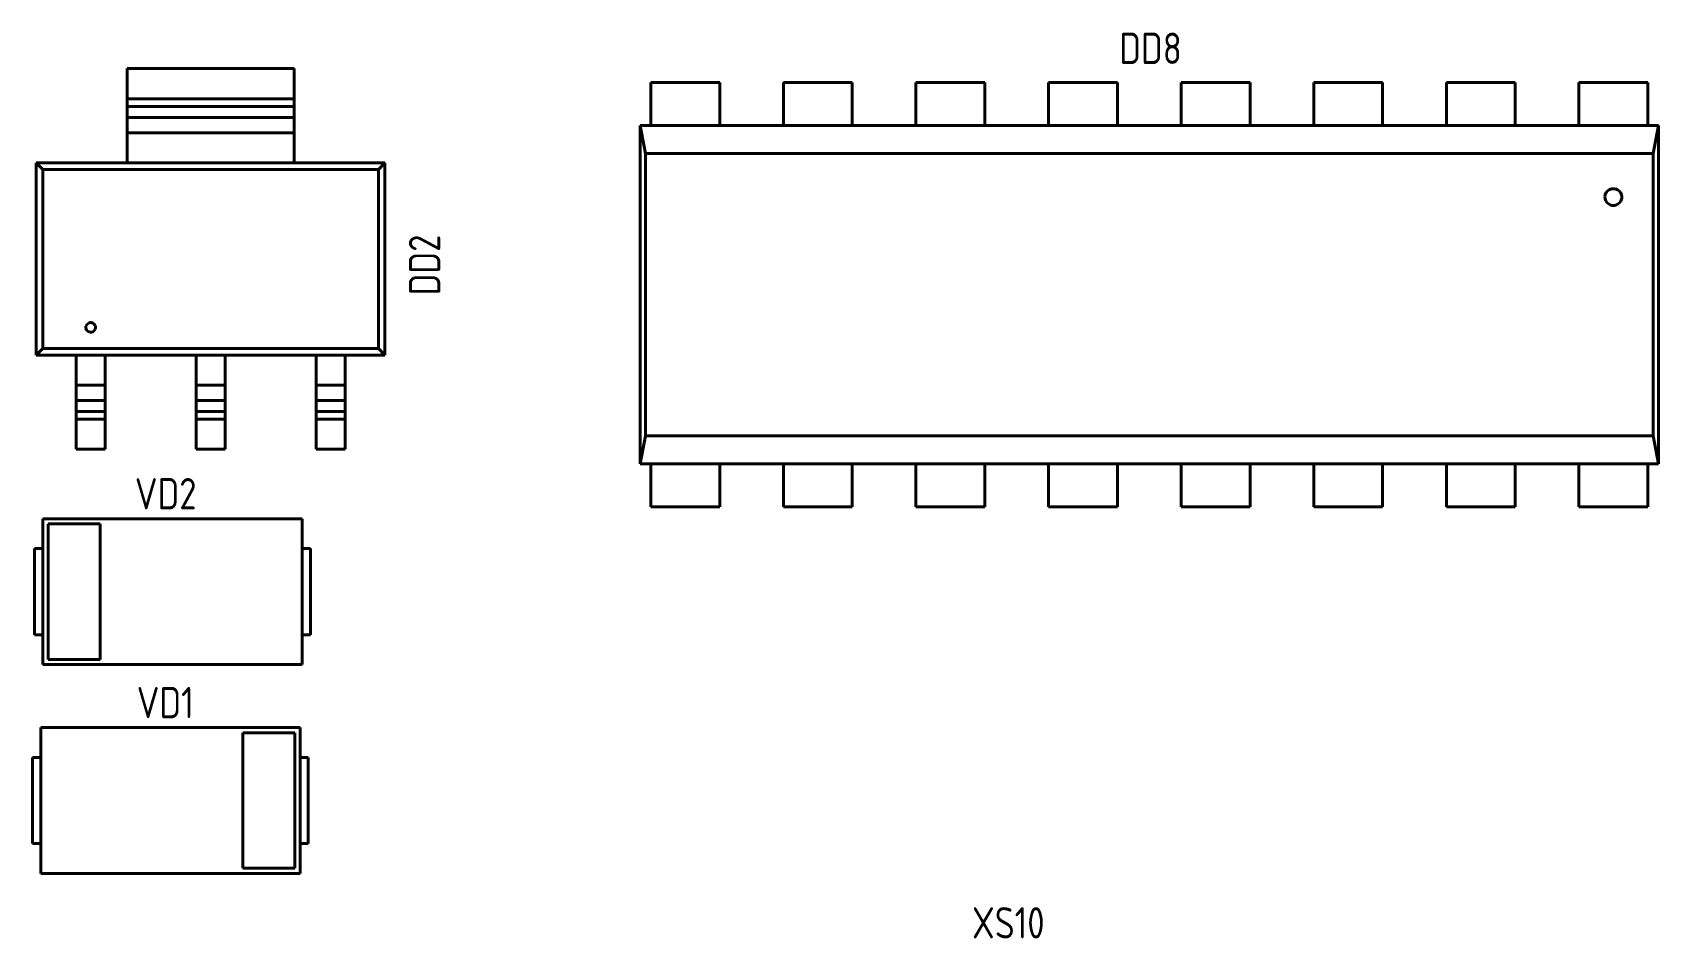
# Model space of a CAD drawing. Header units: inches. Extents: x -969 to 2045, y -594 to 12.
# Drawn here: x -827.3 to -765, y -269.8 to -235 of the extents above; entities that cross this region are included whole.
import ezdxf

# ---------------------------------------------------------------- set-up
doc = ezdxf.new("R2010")
doc.units = ezdxf.units.IN
doc.header["$MEASUREMENT"] = 0
doc.layers.add('Основная', color=7, linetype='Continuous', lineweight=40)
doc.styles.add('GOST type A0', font='gost.TTF', dxfattribs={"height": 2.116667})

msp = doc.modelspace()

# ---------------------------------------------------------------- linework, layer by layer
at = {"layer": 'Основная'}
for p, q in [((-817.305, -236.431), (-823.705, -236.431)), ((-823.705, -236.431), (-823.705, -240.037)), ((-823.705, -237.585), (-823.705, -236.431)), ((-823.705, -236.431), (-817.305, -236.431)), ((-817.305, -236.431), (-823.705, -236.431)), ((-823.705, -236.431), (-823.705, -240.037)), ((-823.705, -237.585), (-823.705, -236.431)), ((-823.705, -236.431), (-817.305, -236.431)), ((-817.305, -240.037), (-817.305, -236.431)), ((-817.305, -237.585), (-817.305, -236.431)), ((-817.305, -240.037), (-817.305, -236.431)), ((-817.305, -237.585), (-817.305, -236.431)), ((-800.999, -236.959), (-803.639, -236.959)), ((-803.639, -236.959), (-803.639, -238.609)), ((-803.639, -236.959), (-803.639, -238.609)), ((-803.639, -236.959), (-800.999, -236.959)), ((-800.999, -236.959), (-803.639, -236.959)), ((-803.639, -236.959), (-803.639, -238.609)), ((-803.639, -236.959), (-803.639, -238.609)), ((-803.639, -236.959), (-800.999, -236.959)), ((-800.999, -238.609), (-800.999, -236.959)), ((-800.999, -236.959), (-800.999, -238.609)), ((-800.999, -238.609), (-800.999, -236.959)), ((-800.999, -236.959), (-800.999, -238.609)), ((-795.919, -236.959), (-798.559, -236.959)), ((-798.559, -236.959), (-798.559, -238.609)), ((-798.559, -236.959), (-798.559, -238.609)), ((-798.559, -236.959), (-795.919, -236.959)), ((-795.919, -236.959), (-798.559, -236.959)), ((-798.559, -236.959), (-798.559, -238.609)), ((-798.559, -236.959), (-798.559, -238.609)), ((-798.559, -236.959), (-795.919, -236.959)), ((-795.919, -238.609), (-795.919, -236.959)), ((-795.919, -236.959), (-795.919, -238.609)), ((-795.919, -238.609), (-795.919, -236.959)), ((-795.919, -236.959), (-795.919, -238.609)), ((-790.839, -236.959), (-793.479, -236.959)), ((-793.479, -236.959), (-793.479, -238.609)), ((-793.479, -236.959), (-793.479, -238.609)), ((-793.479, -236.959), (-790.839, -236.959)), ((-790.839, -236.959), (-793.479, -236.959)), ((-793.479, -236.959), (-793.479, -238.609)), ((-793.479, -236.959), (-793.479, -238.609)), ((-793.479, -236.959), (-790.839, -236.959)), ((-790.839, -238.609), (-790.839, -236.959)), ((-790.839, -236.959), (-790.839, -238.609)), ((-790.839, -238.609), (-790.839, -236.959)), ((-790.839, -236.959), (-790.839, -238.609)), ((-785.759, -236.959), (-788.399, -236.959)), ((-788.399, -236.959), (-788.399, -238.609)), ((-788.399, -236.959), (-788.399, -238.609)), ((-788.399, -236.959), (-785.759, -236.959)), ((-785.759, -236.959), (-788.399, -236.959)), ((-788.399, -236.959), (-788.399, -238.609)), ((-788.399, -236.959), (-788.399, -238.609)), ((-788.399, -236.959), (-785.759, -236.959)), ((-785.759, -238.609), (-785.759, -236.959)), ((-785.759, -236.959), (-785.759, -238.609)), ((-785.759, -238.609), (-785.759, -236.959)), ((-785.759, -236.959), (-785.759, -238.609)), ((-780.679, -236.959), (-783.319, -236.959)), ((-783.319, -236.959), (-783.319, -238.609)), ((-783.319, -236.959), (-783.319, -238.609)), ((-783.319, -236.959), (-780.679, -236.959)), ((-780.679, -236.959), (-783.319, -236.959)), ((-783.319, -236.959), (-783.319, -238.609)), ((-783.319, -236.959), (-783.319, -238.609)), ((-783.319, -236.959), (-780.679, -236.959)), ((-780.679, -238.609), (-780.679, -236.959)), ((-780.679, -236.959), (-780.679, -238.609)), ((-780.679, -238.609), (-780.679, -236.959)), ((-780.679, -236.959), (-780.679, -238.609)), ((-775.599, -236.959), (-778.239, -236.959)), ((-778.239, -236.959), (-778.239, -238.609)), ((-778.239, -236.959), (-778.239, -238.609)), ((-778.239, -236.959), (-775.599, -236.959)), ((-775.599, -236.959), (-778.239, -236.959)), ((-778.239, -236.959), (-778.239, -238.609)), ((-778.239, -236.959), (-778.239, -238.609)), ((-778.239, -236.959), (-775.599, -236.959)), ((-775.599, -238.609), (-775.599, -236.959)), ((-775.599, -236.959), (-775.599, -238.609)), ((-775.599, -238.609), (-775.599, -236.959)), ((-775.599, -236.959), (-775.599, -238.609)), ((-770.519, -236.959), (-773.159, -236.959)), ((-773.159, -236.959), (-773.159, -238.609)), ((-773.159, -236.959), (-773.159, -238.609)), ((-773.159, -236.959), (-770.519, -236.959)), ((-770.519, -236.959), (-773.159, -236.959)), ((-773.159, -236.959), (-773.159, -238.609)), ((-773.159, -236.959), (-773.159, -238.609)), ((-773.159, -236.959), (-770.519, -236.959)), ((-770.519, -238.609), (-770.519, -236.959)), ((-770.519, -236.959), (-770.519, -238.609)), ((-770.519, -238.609), (-770.519, -236.959)), ((-770.519, -236.959), (-770.519, -238.609)), ((-765.439, -236.959), (-768.079, -236.959)), ((-768.079, -236.959), (-768.079, -238.609)), ((-768.079, -236.959), (-768.079, -238.609)), ((-768.079, -236.959), (-765.439, -236.959)), ((-765.439, -236.959), (-768.079, -236.959)), ((-768.079, -236.959), (-768.079, -238.609)), ((-768.079, -236.959), (-768.079, -238.609)), ((-768.079, -236.959), (-765.439, -236.959)), ((-765.439, -238.609), (-765.439, -236.959)), ((-765.439, -236.959), (-765.439, -238.609)), ((-765.439, -238.609), (-765.439, -236.959)), ((-765.439, -236.959), (-765.439, -238.609)), ((-823.705, -237.585), (-823.705, -237.663)), ((-823.705, -237.585), (-817.305, -237.585)), ((-823.705, -237.585), (-823.705, -237.663)), ((-823.705, -237.585), (-817.305, -237.585)), ((-823.705, -237.663), (-823.705, -237.737)), ((-823.705, -237.663), (-823.705, -237.737)), ((-823.705, -237.737), (-823.705, -237.799)), ((-823.705, -237.737), (-823.705, -237.799)), ((-823.705, -237.799), (-823.705, -237.849)), ((-823.705, -237.799), (-823.705, -237.849)), ((-823.705, -237.849), (-823.705, -237.879)), ((-823.705, -237.849), (-823.705, -237.879)), ((-823.705, -237.879), (-823.705, -238.297)), ((-823.705, -237.879), (-817.305, -237.879)), ((-823.705, -237.879), (-823.705, -238.297)), ((-823.705, -237.879), (-817.305, -237.879)), ((-817.305, -237.585), (-817.305, -237.663)), ((-817.305, -237.585), (-817.305, -237.663)), ((-817.305, -237.663), (-817.305, -237.737)), ((-817.305, -237.663), (-817.305, -237.737)), ((-817.305, -237.737), (-817.305, -237.799)), ((-817.305, -237.737), (-817.305, -237.799)), ((-817.305, -237.799), (-817.305, -237.849)), ((-817.305, -237.799), (-817.305, -237.849)), ((-817.305, -237.849), (-817.305, -237.879)), ((-817.305, -237.849), (-817.305, -237.879)), ((-817.305, -237.879), (-817.305, -238.297)), ((-817.305, -237.879), (-817.305, -238.297)), ((-823.705, -238.297), (-823.705, -238.357)), ((-823.705, -238.297), (-817.305, -238.297)), ((-823.705, -238.297), (-823.705, -238.357)), ((-823.705, -238.297), (-817.305, -238.297)), ((-823.705, -238.357), (-823.705, -238.453)), ((-823.705, -238.357), (-823.705, -238.453)), ((-823.705, -238.453), (-823.705, -238.581)), ((-823.705, -238.453), (-823.705, -238.581)), ((-823.705, -238.581), (-823.705, -238.727)), ((-823.705, -238.581), (-823.705, -238.727)), ((-817.305, -238.297), (-817.305, -238.357)), ((-817.305, -238.297), (-817.305, -238.357)), ((-817.305, -238.357), (-817.305, -238.453)), ((-817.305, -238.357), (-817.305, -238.453)), ((-817.305, -238.453), (-817.305, -238.581)), ((-817.305, -238.453), (-817.305, -238.581)), ((-817.305, -238.581), (-817.305, -238.727)), ((-817.305, -238.581), (-817.305, -238.727)), ((-823.705, -238.727), (-823.705, -238.885)), ((-823.705, -238.727), (-823.705, -238.885)), ((-823.705, -240.037), (-823.705, -238.885)), ((-823.705, -238.885), (-817.305, -238.885)), ((-823.705, -240.037), (-823.705, -238.885)), ((-823.705, -238.885), (-817.305, -238.885)), ((-817.305, -238.727), (-817.305, -238.885)), ((-817.305, -238.727), (-817.305, -238.885)), ((-817.305, -240.037), (-817.305, -238.885)), ((-817.305, -240.037), (-817.305, -238.885)), ((-803.639, -238.609), (-804.047, -238.609)), ((-804.047, -238.609), (-804.047, -251.565)), ((-804.047, -238.609), (-765.031, -238.609)), ((-804.047, -238.609), (-803.843, -239.677)), ((-804.047, -238.609), (-804.047, -251.565)), ((-803.639, -238.609), (-804.047, -238.609)), ((-804.047, -238.609), (-804.047, -251.565)), ((-804.047, -238.609), (-765.031, -238.609)), ((-804.047, -238.609), (-803.843, -239.677)), ((-804.047, -238.609), (-804.047, -251.565)), ((-798.559, -238.609), (-800.999, -238.609)), ((-798.559, -238.609), (-800.999, -238.609)), ((-793.479, -238.609), (-795.919, -238.609)), ((-793.479, -238.609), (-795.919, -238.609)), ((-788.399, -238.609), (-790.839, -238.609)), ((-788.399, -238.609), (-790.839, -238.609)), ((-783.319, -238.609), (-785.759, -238.609)), ((-783.319, -238.609), (-785.759, -238.609)), ((-778.239, -238.609), (-780.679, -238.609)), ((-778.239, -238.609), (-780.679, -238.609)), ((-773.159, -238.609), (-775.599, -238.609)), ((-773.159, -238.609), (-775.599, -238.609)), ((-768.079, -238.609), (-770.519, -238.609)), ((-768.079, -238.609), (-770.519, -238.609)), ((-765.031, -238.609), (-765.439, -238.609)), ((-765.031, -238.609), (-765.439, -238.609)), ((-765.031, -238.609), (-765.235, -239.677)), ((-765.031, -238.609), (-765.235, -239.677)), ((-765.031, -251.565), (-765.031, -238.609)), ((-765.031, -238.609), (-765.031, -251.565)), ((-765.031, -251.565), (-765.031, -238.609)), ((-765.031, -238.609), (-765.031, -251.565)), ((-803.843, -239.677), (-765.235, -239.677)), ((-803.843, -239.677), (-803.843, -250.497)), ((-803.843, -239.677), (-765.235, -239.677)), ((-803.843, -239.677), (-803.843, -250.497)), ((-765.235, -239.677), (-765.235, -250.497)), ((-765.235, -239.677), (-765.235, -250.497)), ((-823.705, -240.037), (-827.185, -240.037)), ((-827.185, -240.037), (-827.185, -247.405)), ((-827.185, -247.405), (-827.185, -240.037)), ((-827.185, -240.037), (-826.931, -240.293)), ((-827.185, -240.037), (-813.825, -240.037)), ((-823.705, -240.037), (-827.185, -240.037)), ((-827.185, -240.037), (-827.185, -247.405)), ((-827.185, -247.405), (-827.185, -240.037)), ((-827.185, -240.037), (-826.931, -240.293)), ((-827.185, -240.037), (-813.825, -240.037)), ((-826.931, -247.149), (-826.931, -240.293)), ((-826.931, -240.293), (-814.079, -240.293)), ((-826.931, -247.149), (-826.931, -240.293)), ((-826.931, -240.293), (-814.079, -240.293)), ((-813.825, -240.037), (-817.305, -240.037)), ((-813.825, -240.037), (-817.305, -240.037)), ((-814.079, -240.293), (-813.825, -240.037)), ((-814.079, -240.293), (-813.825, -240.037)), ((-814.079, -247.149), (-814.079, -240.293)), ((-814.079, -247.149), (-814.079, -240.293)), ((-813.825, -247.405), (-813.825, -240.037)), ((-813.825, -247.405), (-813.825, -240.037)), ((-813.825, -247.405), (-813.825, -240.037)), ((-813.825, -247.405), (-813.825, -240.037)), ((-766.915, -241.071), (-766.981, -241.119)), ((-766.915, -241.071), (-766.981, -241.119)), ((-766.839, -241.041), (-766.915, -241.071)), ((-766.839, -241.041), (-766.915, -241.071)), ((-766.759, -241.031), (-766.839, -241.041)), ((-766.759, -241.031), (-766.839, -241.041)), ((-766.759, -241.031), (-766.679, -241.041)), ((-766.759, -241.031), (-766.679, -241.041)), ((-766.679, -241.041), (-766.603, -241.071)), ((-766.679, -241.041), (-766.603, -241.071)), ((-766.603, -241.071), (-766.537, -241.119)), ((-766.603, -241.071), (-766.537, -241.119)), ((-767.067, -241.255), (-767.083, -241.335)), ((-767.067, -241.255), (-767.083, -241.335)), ((-767.083, -241.335), (-767.077, -241.415)), ((-767.083, -241.335), (-767.077, -241.415)), ((-767.077, -241.415), (-767.053, -241.493)), ((-767.077, -241.415), (-767.053, -241.493)), ((-767.033, -241.181), (-767.067, -241.255)), ((-767.033, -241.181), (-767.067, -241.255)), ((-767.053, -241.493), (-767.009, -241.561)), ((-767.053, -241.493), (-767.009, -241.561)), ((-766.981, -241.119), (-767.033, -241.181)), ((-766.981, -241.119), (-767.033, -241.181)), ((-767.009, -241.561), (-766.949, -241.617)), ((-767.009, -241.561), (-766.949, -241.617)), ((-766.949, -241.617), (-766.879, -241.655)), ((-766.949, -241.617), (-766.879, -241.655)), ((-766.879, -241.655), (-766.799, -241.675)), ((-766.879, -241.655), (-766.799, -241.675)), ((-766.719, -241.675), (-766.799, -241.675)), ((-766.719, -241.675), (-766.799, -241.675)), ((-766.639, -241.655), (-766.719, -241.675)), ((-766.639, -241.655), (-766.719, -241.675)), ((-766.569, -241.617), (-766.639, -241.655)), ((-766.569, -241.617), (-766.639, -241.655)), ((-766.509, -241.561), (-766.569, -241.617)), ((-766.509, -241.561), (-766.569, -241.617)), ((-766.537, -241.119), (-766.485, -241.181)), ((-766.537, -241.119), (-766.485, -241.181)), ((-766.467, -241.493), (-766.509, -241.561)), ((-766.467, -241.493), (-766.509, -241.561)), ((-766.485, -241.181), (-766.451, -241.255)), ((-766.485, -241.181), (-766.451, -241.255)), ((-766.441, -241.415), (-766.467, -241.493)), ((-766.441, -241.415), (-766.467, -241.493)), ((-766.451, -241.255), (-766.435, -241.335)), ((-766.451, -241.255), (-766.435, -241.335)), ((-766.435, -241.335), (-766.441, -241.415)), ((-766.435, -241.335), (-766.441, -241.415)), ((-825.287, -246.345), (-825.281, -246.299)), ((-825.287, -246.345), (-825.281, -246.299)), ((-825.287, -246.345), (-825.281, -246.391)), ((-825.287, -246.345), (-825.281, -246.391)), ((-825.281, -246.299), (-825.265, -246.257)), ((-825.281, -246.299), (-825.265, -246.257)), ((-825.281, -246.391), (-825.265, -246.433)), ((-825.281, -246.391), (-825.265, -246.433)), ((-825.265, -246.257), (-825.237, -246.219)), ((-825.265, -246.257), (-825.237, -246.219)), ((-825.265, -246.433), (-825.237, -246.471)), ((-825.265, -246.433), (-825.237, -246.471)), ((-825.237, -246.219), (-825.201, -246.189)), ((-825.237, -246.219), (-825.201, -246.189)), ((-825.237, -246.471), (-825.201, -246.501)), ((-825.237, -246.471), (-825.201, -246.501)), ((-825.201, -246.189), (-825.159, -246.169)), ((-825.201, -246.189), (-825.159, -246.169)), ((-825.201, -246.501), (-825.159, -246.519)), ((-825.201, -246.501), (-825.159, -246.519)), ((-825.159, -246.169), (-825.115, -246.161)), ((-825.159, -246.169), (-825.115, -246.161)), ((-825.159, -246.519), (-825.115, -246.529)), ((-825.159, -246.519), (-825.115, -246.529)), ((-825.115, -246.161), (-825.069, -246.163)), ((-825.115, -246.161), (-825.069, -246.163)), ((-825.115, -246.529), (-825.069, -246.525)), ((-825.115, -246.529), (-825.069, -246.525)), ((-825.069, -246.163), (-825.025, -246.179)), ((-825.069, -246.163), (-825.025, -246.179)), ((-825.069, -246.525), (-825.025, -246.511)), ((-825.069, -246.525), (-825.025, -246.511)), ((-825.025, -246.179), (-824.985, -246.203)), ((-825.025, -246.179), (-824.985, -246.203)), ((-825.025, -246.511), (-824.985, -246.487)), ((-825.025, -246.511), (-824.985, -246.487)), ((-824.985, -246.203), (-824.953, -246.237)), ((-824.985, -246.203), (-824.953, -246.237)), ((-824.985, -246.487), (-824.953, -246.453)), ((-824.985, -246.487), (-824.953, -246.453)), ((-824.953, -246.237), (-824.931, -246.277)), ((-824.953, -246.237), (-824.931, -246.277)), ((-824.953, -246.453), (-824.931, -246.413)), ((-824.953, -246.453), (-824.931, -246.413)), ((-824.931, -246.277), (-824.921, -246.321)), ((-824.931, -246.277), (-824.921, -246.321)), ((-824.931, -246.413), (-824.921, -246.367)), ((-824.931, -246.413), (-824.921, -246.367)), ((-824.921, -246.321), (-824.921, -246.367)), ((-824.921, -246.321), (-824.921, -246.367)), ((-827.185, -247.405), (-826.931, -247.149)), ((-827.185, -247.405), (-826.931, -247.149)), ((-826.931, -247.149), (-814.079, -247.149)), ((-826.931, -247.149), (-814.079, -247.149)), ((-814.079, -247.149), (-813.825, -247.405)), ((-814.079, -247.149), (-813.825, -247.405)), ((-827.185, -247.405), (-825.661, -247.405)), ((-827.185, -247.405), (-813.825, -247.405)), ((-827.185, -247.405), (-825.661, -247.405)), ((-827.185, -247.405), (-813.825, -247.405)), ((-825.661, -247.405), (-825.661, -251.011)), ((-825.661, -247.405), (-825.661, -248.557)), ((-825.661, -247.405), (-825.661, -251.011)), ((-825.661, -247.405), (-825.661, -248.557)), ((-824.543, -247.405), (-821.063, -247.405)), ((-824.543, -251.011), (-824.543, -247.405)), ((-824.543, -247.405), (-824.543, -248.557)), ((-824.543, -247.405), (-821.063, -247.405)), ((-824.543, -251.011), (-824.543, -247.405)), ((-824.543, -247.405), (-824.543, -248.557)), ((-821.063, -247.405), (-821.063, -251.011)), ((-821.063, -248.557), (-821.063, -247.405)), ((-821.063, -247.405), (-821.063, -251.011)), ((-821.063, -248.557), (-821.063, -247.405)), ((-819.947, -251.011), (-819.947, -247.405)), ((-819.947, -247.405), (-816.467, -247.405)), ((-819.947, -248.557), (-819.947, -247.405)), ((-819.947, -251.011), (-819.947, -247.405)), ((-819.947, -247.405), (-816.467, -247.405)), ((-819.947, -248.557), (-819.947, -247.405)), ((-816.467, -247.405), (-816.467, -251.011)), ((-816.467, -247.405), (-816.467, -248.557)), ((-816.467, -247.405), (-816.467, -251.011)), ((-816.467, -247.405), (-816.467, -248.557)), ((-815.349, -251.011), (-815.349, -247.405)), ((-815.349, -247.405), (-813.825, -247.405)), ((-815.349, -247.405), (-815.349, -248.557)), ((-815.349, -251.011), (-815.349, -247.405)), ((-815.349, -247.405), (-813.825, -247.405)), ((-815.349, -247.405), (-815.349, -248.557)), ((-825.661, -248.557), (-825.661, -248.715)), ((-825.661, -248.557), (-824.543, -248.557)), ((-825.661, -248.557), (-825.661, -248.715)), ((-825.661, -248.557), (-824.543, -248.557)), ((-824.543, -248.557), (-824.543, -248.715)), ((-824.543, -248.557), (-824.543, -248.715)), ((-821.063, -248.557), (-821.063, -248.715)), ((-821.063, -248.557), (-819.947, -248.557)), ((-821.063, -248.557), (-821.063, -248.715)), ((-821.063, -248.557), (-819.947, -248.557)), ((-819.947, -248.557), (-819.947, -248.715)), ((-819.947, -248.557), (-819.947, -248.715)), ((-816.467, -248.557), (-816.467, -248.715)), ((-816.467, -248.557), (-815.349, -248.557)), ((-816.467, -248.557), (-816.467, -248.715)), ((-816.467, -248.557), (-815.349, -248.557)), ((-815.349, -248.557), (-815.349, -248.715)), ((-815.349, -248.557), (-815.349, -248.715)), ((-825.661, -248.715), (-825.661, -248.861)), ((-825.661, -248.715), (-825.661, -248.861)), ((-825.661, -248.861), (-825.661, -248.987)), ((-825.661, -248.861), (-825.661, -248.987)), ((-825.661, -248.987), (-825.661, -249.085)), ((-825.661, -248.987), (-825.661, -249.085)), ((-825.661, -249.085), (-825.661, -249.145)), ((-825.661, -249.085), (-825.661, -249.145)), ((-825.661, -249.563), (-825.661, -249.145)), ((-825.661, -249.145), (-824.543, -249.145)), ((-825.661, -249.563), (-825.661, -249.145)), ((-825.661, -249.145), (-824.543, -249.145)), ((-824.543, -248.715), (-824.543, -248.861)), ((-824.543, -248.715), (-824.543, -248.861)), ((-824.543, -248.861), (-824.543, -248.987)), ((-824.543, -248.861), (-824.543, -248.987)), ((-824.543, -248.987), (-824.543, -249.085)), ((-824.543, -248.987), (-824.543, -249.085)), ((-824.543, -249.085), (-824.543, -249.145)), ((-824.543, -249.085), (-824.543, -249.145)), ((-824.543, -249.563), (-824.543, -249.145)), ((-824.543, -249.563), (-824.543, -249.145)), ((-821.063, -248.715), (-821.063, -248.861)), ((-821.063, -248.715), (-821.063, -248.861)), ((-821.063, -248.987), (-821.063, -248.861)), ((-821.063, -248.987), (-821.063, -248.861)), ((-821.063, -248.987), (-821.063, -249.085)), ((-821.063, -248.987), (-821.063, -249.085)), ((-821.063, -249.085), (-821.063, -249.145)), ((-821.063, -249.085), (-821.063, -249.145)), ((-821.063, -249.563), (-821.063, -249.145)), ((-821.063, -249.145), (-819.947, -249.145)), ((-821.063, -249.563), (-821.063, -249.145)), ((-821.063, -249.145), (-819.947, -249.145)), ((-819.947, -248.715), (-819.947, -248.861)), ((-819.947, -248.715), (-819.947, -248.861)), ((-819.947, -248.987), (-819.947, -248.861)), ((-819.947, -248.987), (-819.947, -248.861)), ((-819.947, -248.987), (-819.947, -249.085)), ((-819.947, -248.987), (-819.947, -249.085)), ((-819.947, -249.085), (-819.947, -249.145)), ((-819.947, -249.085), (-819.947, -249.145)), ((-819.947, -249.563), (-819.947, -249.145)), ((-819.947, -249.563), (-819.947, -249.145)), ((-816.467, -248.715), (-816.467, -248.861)), ((-816.467, -248.715), (-816.467, -248.861)), ((-816.467, -248.861), (-816.467, -248.987)), ((-816.467, -248.861), (-816.467, -248.987)), ((-816.467, -248.987), (-816.467, -249.085)), ((-816.467, -248.987), (-816.467, -249.085)), ((-816.467, -249.085), (-816.467, -249.145)), ((-816.467, -249.085), (-816.467, -249.145)), ((-816.467, -249.563), (-816.467, -249.145)), ((-816.467, -249.145), (-815.349, -249.145)), ((-816.467, -249.563), (-816.467, -249.145)), ((-816.467, -249.145), (-815.349, -249.145)), ((-815.349, -248.715), (-815.349, -248.861)), ((-815.349, -248.715), (-815.349, -248.861)), ((-815.349, -248.861), (-815.349, -248.987)), ((-815.349, -248.861), (-815.349, -248.987)), ((-815.349, -248.987), (-815.349, -249.085)), ((-815.349, -248.987), (-815.349, -249.085)), ((-815.349, -249.085), (-815.349, -249.145)), ((-815.349, -249.085), (-815.349, -249.145)), ((-815.349, -249.563), (-815.349, -249.145)), ((-815.349, -249.563), (-815.349, -249.145)), ((-825.661, -249.563), (-825.661, -249.593)), ((-825.661, -249.563), (-824.543, -249.563)), ((-825.661, -249.563), (-825.661, -249.593)), ((-825.661, -249.563), (-824.543, -249.563)), ((-825.661, -249.593), (-825.661, -249.641)), ((-825.661, -249.593), (-825.661, -249.641)), ((-825.661, -249.641), (-825.661, -249.705)), ((-825.661, -249.641), (-825.661, -249.705)), ((-825.661, -249.705), (-825.661, -249.779)), ((-825.661, -249.705), (-825.661, -249.779)), ((-825.661, -249.779), (-825.661, -249.857)), ((-825.661, -249.779), (-825.661, -249.857)), ((-824.543, -249.563), (-824.543, -249.593)), ((-824.543, -249.563), (-824.543, -249.593)), ((-824.543, -249.593), (-824.543, -249.641)), ((-824.543, -249.593), (-824.543, -249.641)), ((-824.543, -249.641), (-824.543, -249.705)), ((-824.543, -249.641), (-824.543, -249.705)), ((-824.543, -249.705), (-824.543, -249.779)), ((-824.543, -249.705), (-824.543, -249.779)), ((-824.543, -249.779), (-824.543, -249.857)), ((-824.543, -249.779), (-824.543, -249.857)), ((-821.063, -249.563), (-821.063, -249.593)), ((-821.063, -249.563), (-819.947, -249.563)), ((-821.063, -249.563), (-821.063, -249.593)), ((-821.063, -249.563), (-819.947, -249.563)), ((-821.063, -249.593), (-821.063, -249.641)), ((-821.063, -249.593), (-821.063, -249.641)), ((-821.063, -249.641), (-821.063, -249.705)), ((-821.063, -249.641), (-821.063, -249.705)), ((-821.063, -249.705), (-821.063, -249.779)), ((-821.063, -249.705), (-821.063, -249.779)), ((-821.063, -249.857), (-821.063, -249.779)), ((-821.063, -249.857), (-821.063, -249.779)), ((-819.947, -249.563), (-819.947, -249.593)), ((-819.947, -249.563), (-819.947, -249.593)), ((-819.947, -249.593), (-819.947, -249.641)), ((-819.947, -249.593), (-819.947, -249.641)), ((-819.947, -249.641), (-819.947, -249.705)), ((-819.947, -249.641), (-819.947, -249.705)), ((-819.947, -249.705), (-819.947, -249.779)), ((-819.947, -249.705), (-819.947, -249.779)), ((-819.947, -249.857), (-819.947, -249.779)), ((-819.947, -249.857), (-819.947, -249.779)), ((-816.467, -249.563), (-816.467, -249.593)), ((-816.467, -249.563), (-815.349, -249.563)), ((-816.467, -249.563), (-816.467, -249.593)), ((-816.467, -249.563), (-815.349, -249.563)), ((-816.467, -249.593), (-816.467, -249.641)), ((-816.467, -249.593), (-816.467, -249.641)), ((-816.467, -249.641), (-816.467, -249.705)), ((-816.467, -249.641), (-816.467, -249.705)), ((-816.467, -249.705), (-816.467, -249.779)), ((-816.467, -249.705), (-816.467, -249.779)), ((-816.467, -249.779), (-816.467, -249.857)), ((-816.467, -249.779), (-816.467, -249.857)), ((-815.349, -249.563), (-815.349, -249.593)), ((-815.349, -249.563), (-815.349, -249.593)), ((-815.349, -249.593), (-815.349, -249.641)), ((-815.349, -249.593), (-815.349, -249.641)), ((-815.349, -249.641), (-815.349, -249.705)), ((-815.349, -249.641), (-815.349, -249.705)), ((-815.349, -249.705), (-815.349, -249.779)), ((-815.349, -249.705), (-815.349, -249.779)), ((-815.349, -249.779), (-815.349, -249.857)), ((-815.349, -249.779), (-815.349, -249.857)), ((-825.661, -249.857), (-825.661, -251.011)), ((-825.661, -249.857), (-824.543, -249.857)), ((-825.661, -249.857), (-825.661, -251.011)), ((-825.661, -249.857), (-824.543, -249.857)), ((-824.543, -249.857), (-824.543, -251.011)), ((-824.543, -249.857), (-824.543, -251.011)), ((-821.063, -251.011), (-821.063, -249.857)), ((-821.063, -249.857), (-819.947, -249.857)), ((-821.063, -251.011), (-821.063, -249.857)), ((-821.063, -249.857), (-819.947, -249.857)), ((-819.947, -251.011), (-819.947, -249.857)), ((-819.947, -251.011), (-819.947, -249.857)), ((-816.467, -249.857), (-816.467, -251.011)), ((-816.467, -249.857), (-815.349, -249.857)), ((-816.467, -249.857), (-816.467, -251.011)), ((-816.467, -249.857), (-815.349, -249.857)), ((-815.349, -249.857), (-815.349, -251.011)), ((-815.349, -249.857), (-815.349, -251.011)), ((-825.661, -251.011), (-824.543, -251.011)), ((-825.661, -251.011), (-824.543, -251.011)), ((-825.661, -251.011), (-824.543, -251.011)), ((-825.661, -251.011), (-824.543, -251.011)), ((-821.063, -251.011), (-819.947, -251.011)), ((-821.063, -251.011), (-819.947, -251.011)), ((-821.063, -251.011), (-819.947, -251.011)), ((-821.063, -251.011), (-819.947, -251.011)), ((-816.467, -251.011), (-815.349, -251.011)), ((-816.467, -251.011), (-815.349, -251.011)), ((-816.467, -251.011), (-815.349, -251.011)), ((-816.467, -251.011), (-815.349, -251.011)), ((-803.843, -250.497), (-804.047, -251.565)), ((-803.843, -250.497), (-804.047, -251.565)), ((-803.843, -250.497), (-765.235, -250.497)), ((-803.843, -250.497), (-765.235, -250.497)), ((-765.235, -250.497), (-765.031, -251.565)), ((-765.235, -250.497), (-765.031, -251.565)), ((-804.047, -251.565), (-803.639, -251.565)), ((-804.047, -251.565), (-765.031, -251.565)), ((-804.047, -251.565), (-803.639, -251.565)), ((-804.047, -251.565), (-765.031, -251.565)), ((-803.639, -251.565), (-803.639, -253.215)), ((-803.639, -251.565), (-803.639, -253.215)), ((-803.639, -251.565), (-803.639, -253.215)), ((-803.639, -251.565), (-803.639, -253.215)), ((-800.999, -253.215), (-800.999, -251.565)), ((-800.999, -251.565), (-798.559, -251.565)), ((-800.999, -251.565), (-800.999, -253.215)), ((-800.999, -253.215), (-800.999, -251.565)), ((-800.999, -251.565), (-798.559, -251.565)), ((-800.999, -251.565), (-800.999, -253.215)), ((-798.559, -251.565), (-798.559, -253.215)), ((-798.559, -251.565), (-798.559, -253.215)), ((-798.559, -251.565), (-798.559, -253.215)), ((-798.559, -251.565), (-798.559, -253.215)), ((-795.919, -253.215), (-795.919, -251.565)), ((-795.919, -251.565), (-793.479, -251.565)), ((-795.919, -251.565), (-795.919, -253.215)), ((-795.919, -253.215), (-795.919, -251.565)), ((-795.919, -251.565), (-793.479, -251.565)), ((-795.919, -251.565), (-795.919, -253.215)), ((-793.479, -251.565), (-793.479, -253.215)), ((-793.479, -251.565), (-793.479, -253.215)), ((-793.479, -251.565), (-793.479, -253.215)), ((-793.479, -251.565), (-793.479, -253.215)), ((-790.839, -253.215), (-790.839, -251.565)), ((-790.839, -251.565), (-788.399, -251.565)), ((-790.839, -251.565), (-790.839, -253.215)), ((-790.839, -253.215), (-790.839, -251.565)), ((-790.839, -251.565), (-788.399, -251.565)), ((-790.839, -251.565), (-790.839, -253.215)), ((-788.399, -251.565), (-788.399, -253.215)), ((-788.399, -251.565), (-788.399, -253.215)), ((-788.399, -251.565), (-788.399, -253.215)), ((-788.399, -251.565), (-788.399, -253.215)), ((-785.759, -253.215), (-785.759, -251.565)), ((-785.759, -251.565), (-783.319, -251.565)), ((-785.759, -251.565), (-785.759, -253.215)), ((-785.759, -253.215), (-785.759, -251.565)), ((-785.759, -251.565), (-783.319, -251.565)), ((-785.759, -251.565), (-785.759, -253.215)), ((-783.319, -251.565), (-783.319, -253.215)), ((-783.319, -251.565), (-783.319, -253.215)), ((-783.319, -251.565), (-783.319, -253.215)), ((-783.319, -251.565), (-783.319, -253.215)), ((-780.679, -253.215), (-780.679, -251.565)), ((-780.679, -251.565), (-778.239, -251.565)), ((-780.679, -251.565), (-780.679, -253.215)), ((-780.679, -253.215), (-780.679, -251.565)), ((-780.679, -251.565), (-778.239, -251.565)), ((-780.679, -251.565), (-780.679, -253.215)), ((-778.239, -251.565), (-778.239, -253.215)), ((-778.239, -251.565), (-778.239, -253.215)), ((-778.239, -251.565), (-778.239, -253.215)), ((-778.239, -251.565), (-778.239, -253.215)), ((-775.599, -253.215), (-775.599, -251.565)), ((-775.599, -251.565), (-773.159, -251.565)), ((-775.599, -251.565), (-775.599, -253.215)), ((-775.599, -253.215), (-775.599, -251.565)), ((-775.599, -251.565), (-773.159, -251.565)), ((-775.599, -251.565), (-775.599, -253.215)), ((-773.159, -251.565), (-773.159, -253.215)), ((-773.159, -251.565), (-773.159, -253.215)), ((-773.159, -251.565), (-773.159, -253.215)), ((-773.159, -251.565), (-773.159, -253.215)), ((-770.519, -253.215), (-770.519, -251.565)), ((-770.519, -251.565), (-768.079, -251.565)), ((-770.519, -251.565), (-770.519, -253.215)), ((-770.519, -253.215), (-770.519, -251.565)), ((-770.519, -251.565), (-768.079, -251.565)), ((-770.519, -251.565), (-770.519, -253.215)), ((-768.079, -251.565), (-768.079, -253.215)), ((-768.079, -251.565), (-768.079, -253.215)), ((-768.079, -251.565), (-768.079, -253.215)), ((-768.079, -251.565), (-768.079, -253.215)), ((-765.439, -253.215), (-765.439, -251.565)), ((-765.439, -251.565), (-765.031, -251.565)), ((-765.439, -251.565), (-765.439, -253.215)), ((-765.439, -253.215), (-765.439, -251.565)), ((-765.439, -251.565), (-765.031, -251.565)), ((-765.439, -251.565), (-765.439, -253.215)), ((-803.639, -253.215), (-800.999, -253.215)), ((-803.639, -253.215), (-800.999, -253.215)), ((-803.639, -253.215), (-800.999, -253.215)), ((-803.639, -253.215), (-800.999, -253.215)), ((-798.559, -253.215), (-795.919, -253.215)), ((-795.919, -253.215), (-798.559, -253.215)), ((-798.559, -253.215), (-795.919, -253.215)), ((-795.919, -253.215), (-798.559, -253.215)), ((-793.479, -253.215), (-790.839, -253.215)), ((-790.839, -253.215), (-793.479, -253.215)), ((-793.479, -253.215), (-790.839, -253.215)), ((-790.839, -253.215), (-793.479, -253.215)), ((-788.399, -253.215), (-785.759, -253.215)), ((-785.759, -253.215), (-788.399, -253.215)), ((-788.399, -253.215), (-785.759, -253.215)), ((-785.759, -253.215), (-788.399, -253.215)), ((-783.319, -253.215), (-780.679, -253.215)), ((-780.679, -253.215), (-783.319, -253.215)), ((-783.319, -253.215), (-780.679, -253.215)), ((-780.679, -253.215), (-783.319, -253.215)), ((-778.239, -253.215), (-775.599, -253.215)), ((-775.599, -253.215), (-778.239, -253.215)), ((-778.239, -253.215), (-775.599, -253.215)), ((-775.599, -253.215), (-778.239, -253.215)), ((-773.159, -253.215), (-770.519, -253.215)), ((-770.519, -253.215), (-773.159, -253.215)), ((-773.159, -253.215), (-770.519, -253.215)), ((-770.519, -253.215), (-773.159, -253.215)), ((-768.079, -253.215), (-765.439, -253.215)), ((-765.439, -253.215), (-768.079, -253.215)), ((-768.079, -253.215), (-765.439, -253.215)), ((-765.439, -253.215), (-768.079, -253.215)), ((-816.998, -253.673), (-826.93, -253.673)), ((-826.93, -253.673), (-826.93, -254.815)), ((-826.93, -259.261), (-826.93, -253.673)), ((-826.93, -253.673), (-816.998, -253.673)), ((-816.998, -253.673), (-826.93, -253.673)), ((-826.93, -253.673), (-826.93, -254.815)), ((-826.93, -259.261), (-826.93, -253.673)), ((-826.93, -253.673), (-816.998, -253.673)), ((-826.732, -259.063), (-826.732, -253.871)), ((-826.732, -253.871), (-824.744, -253.871)), ((-826.732, -259.063), (-826.732, -253.871)), ((-826.732, -253.871), (-824.744, -253.871)), ((-824.744, -259.063), (-824.744, -253.871)), ((-824.744, -259.063), (-824.744, -253.871)), ((-816.998, -254.815), (-816.998, -253.673)), ((-816.998, -259.261), (-816.998, -253.673)), ((-816.998, -254.815), (-816.998, -253.673)), ((-816.998, -259.261), (-816.998, -253.673)), ((-826.93, -254.815), (-827.248, -254.815)), ((-827.248, -254.815), (-827.248, -258.119)), ((-827.248, -254.815), (-827.248, -258.119)), ((-827.248, -254.815), (-826.93, -254.815)), ((-826.93, -254.815), (-827.248, -254.815)), ((-827.248, -254.815), (-827.248, -258.119)), ((-827.248, -254.815), (-827.248, -258.119)), ((-827.248, -254.815), (-826.93, -254.815)), ((-816.68, -254.815), (-816.998, -254.815)), ((-816.998, -254.815), (-816.68, -254.815)), ((-816.68, -254.815), (-816.998, -254.815)), ((-816.998, -254.815), (-816.68, -254.815)), ((-816.68, -258.119), (-816.68, -254.815)), ((-816.68, -254.815), (-816.68, -258.119)), ((-816.68, -258.119), (-816.68, -254.815)), ((-816.68, -254.815), (-816.68, -258.119)), ((-827.248, -258.119), (-826.93, -258.119)), ((-827.248, -258.119), (-826.93, -258.119)), ((-827.248, -258.119), (-826.93, -258.119)), ((-827.248, -258.119), (-826.93, -258.119)), ((-826.93, -258.119), (-826.93, -259.261)), ((-826.93, -258.119), (-826.93, -259.261)), ((-816.998, -258.119), (-816.68, -258.119)), ((-816.998, -259.261), (-816.998, -258.119)), ((-816.998, -258.119), (-816.68, -258.119)), ((-816.998, -258.119), (-816.68, -258.119)), ((-816.998, -259.261), (-816.998, -258.119)), ((-816.998, -258.119), (-816.68, -258.119)), ((-826.732, -259.063), (-824.744, -259.063)), ((-826.732, -259.063), (-824.744, -259.063)), ((-826.93, -259.261), (-816.998, -259.261)), ((-826.93, -259.261), (-816.998, -259.261)), ((-826.93, -259.261), (-816.998, -259.261)), ((-826.93, -259.261), (-816.998, -259.261)), ((-817.08, -261.673), (-827.012, -261.673)), ((-827.012, -261.673), (-827.012, -262.815)), ((-827.012, -261.673), (-827.012, -267.261)), ((-817.08, -261.673), (-827.012, -261.673)), ((-817.08, -261.673), (-827.012, -261.673)), ((-827.012, -261.673), (-827.012, -262.815)), ((-827.012, -261.673), (-827.012, -267.261)), ((-817.08, -261.673), (-827.012, -261.673)), ((-819.266, -261.871), (-819.266, -267.063)), ((-817.278, -261.871), (-819.266, -261.871)), ((-819.266, -261.871), (-819.266, -267.063)), ((-817.278, -261.871), (-819.266, -261.871)), ((-817.278, -261.871), (-817.278, -267.063)), ((-817.278, -261.871), (-817.278, -267.063)), ((-817.08, -262.815), (-817.08, -261.673)), ((-817.08, -261.673), (-817.08, -267.261)), ((-817.08, -262.815), (-817.08, -261.673)), ((-817.08, -261.673), (-817.08, -267.261)), ((-827.012, -262.815), (-827.33, -262.815)), ((-827.33, -262.815), (-827.33, -266.119)), ((-827.33, -266.119), (-827.33, -262.815)), ((-827.012, -262.815), (-827.33, -262.815)), ((-827.012, -262.815), (-827.33, -262.815)), ((-827.33, -262.815), (-827.33, -266.119)), ((-827.33, -266.119), (-827.33, -262.815)), ((-827.012, -262.815), (-827.33, -262.815)), ((-816.762, -262.815), (-817.08, -262.815)), ((-816.762, -262.815), (-817.08, -262.815)), ((-816.762, -262.815), (-817.08, -262.815)), ((-816.762, -262.815), (-817.08, -262.815)), ((-816.762, -266.119), (-816.762, -262.815)), ((-816.762, -266.119), (-816.762, -262.815)), ((-816.762, -266.119), (-816.762, -262.815)), ((-816.762, -266.119), (-816.762, -262.815)), ((-827.33, -266.119), (-827.012, -266.119)), ((-827.012, -266.119), (-827.33, -266.119)), ((-827.33, -266.119), (-827.012, -266.119)), ((-827.012, -266.119), (-827.33, -266.119)), ((-827.012, -266.119), (-827.012, -267.261)), ((-827.012, -266.119), (-827.012, -267.261)), ((-817.08, -267.261), (-817.08, -266.119)), ((-817.08, -266.119), (-816.762, -266.119)), ((-816.762, -266.119), (-817.08, -266.119)), ((-817.08, -267.261), (-817.08, -266.119)), ((-817.08, -266.119), (-816.762, -266.119)), ((-816.762, -266.119), (-817.08, -266.119)), ((-827.012, -267.261), (-817.08, -267.261)), ((-817.08, -267.261), (-827.012, -267.261)), ((-827.012, -267.261), (-817.08, -267.261)), ((-817.08, -267.261), (-827.012, -267.261)), ((-817.278, -267.063), (-819.266, -267.063)), ((-817.278, -267.063), (-819.266, -267.063))]:
    msp.add_line(p, q, dxfattribs=at)

# ---------------------------------------------------------------- texts
at = {"layer": 'Основная', "style": 'GOST type A0'}
for s, p in [('DD8', (-785.69, -236.252)), ('VD2', (-823.41, -253.316)), ('VD1', (-823.338, -261.317)), ('XS10', (-791.334, -269.754))]:
    msp.add_text(s, height=1.2, dxfattribs=at).set_placement(p)
msp.add_text('DD2', height=1.2, rotation=90, dxfattribs=at).set_placement((-811.708, -245.115))

doc.saveas('drawing.dxf')
